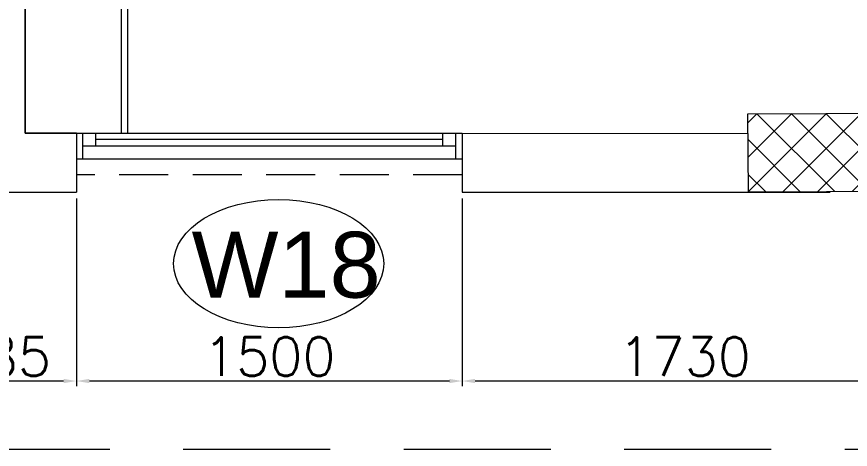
# Model space of a CAD drawing. Header units: millimetres. Extents: x -2143172 to 5255, y -610845 to 279739.
# Drawn here: x -1068790 to -1065548, y -595618 to -593936 of the extents above; entities that cross this region are included whole.
import ezdxf

# ---------------------------------------------------------------- set-up
doc = ezdxf.new("R2010")
doc.units = ezdxf.units.MM
doc.header["$LTSCALE"] = 30
doc.linetypes.add('HIDDEN', pattern=[9.525, 6.35, -3.175])
doc.linetypes.add('HIDDEN2', pattern=[0.1875, 0.125, -0.0625])
doc.layers.get('0').update_dxf_attribs({"lineweight": 5})
doc.layers.get('Defpoints').update_dxf_attribs({"lineweight": 5})
for name, color, linetype, lineweight in [('Al Window tag', 5, 'Continuous', 5), ('Aluminum', 7, 'Continuous', 5), ('C-HYDR-CTCH', 6, 'Continuous', 5), ('dims.', 152, 'Continuous', 5), ('Hatch', 252, 'Continuous', 5), ('LOADING', 163, 'Continuous', 5), ('Proj', 7, 'HIDDEN2', 5), ('Structure', 20, 'Continuous', 5), ('Walls', 32, 'Continuous', 5)]:
    doc.layers.add(name, color=color, linetype=linetype, lineweight=lineweight)
doc.styles.add('SIMPLEX', font='SIMPLEX.shx', dxfattribs={"height": 150})
doc.styles.add('TTLB-A0-JeddahDP$0$swis721', font='swiss.ttf')
doc.dimstyles.new('Buk', dxfattribs={"dimtxt": 150, "dimasz": 50, "dimexe": 20, "dimexo": 25, "dimgap": 20, "dimtad": 1, "dimdec": 0, "dimrnd": 5, "dimdsep": 46, "dimtxsty": 'SIMPLEX', "dimcen": 0, "dimdle": 20, "dimclrd": 256, "dimclre": 256, "dimclrt": 256, "dimadec": 0, "dimazin": 0, "dimtfac": 0.0075, "dimtdec": 0, "dimtmove": 1, "dimatfit": 2, "dimldrblk": 'ARCHTICK', "dimfxl": 1, "dimtolj": 1, "dimtzin": 0, "dimlwd": -1, "dimlwe": -1, "dimarcsym": 0})

# ---------------------------------------------------------------- blocks, each defined once
blk = doc.blocks.new('*D732')
at = {"layer": 'Defpoints', "color": 0, "transparency": 16777216}
for p in [(-1065327, -594538.1, 0.1), (-1067057, -594618.1, 0.1), (-1067057, -595352.5)]:
    blk.add_point(p, dxfattribs=at)
at = {"layer": 'dims.', "linetype": 'Continuous', "transparency": 16777216}
for p, q in [((-1065327, -594563.1), (-1065327, -595372.5)), ((-1067057, -594643.1), (-1067057, -595372.5))]:
    blk.add_line(p, q, dxfattribs=at)
at = {"layer": 'dims.', "transparency": 16777216}
blk.add_line((-1065377, -595352.5), (-1067007, -595352.5), dxfattribs=at)
for points in [[(-1067007, -595344.2), (-1067007, -595360.8), (-1067057, -595352.5)], [(-1065377, -595344.2), (-1065377, -595360.8), (-1065327, -595352.5)]]:
    blk.add_solid(points, dxfattribs=at)
at = {"layer": 'dims.', "transparency": 16777216, "insert": (-1066192, -595257.5), "char_height": 150, "attachment_point": 5, "style": 'SIMPLEX'}
blk.add_mtext('\\A1;1730', dxfattribs=at)
blk = doc.blocks.new('_ArchTick')
at = {"color": 0, "linetype": 'ByBlock', "const_width": 0.15}
blk.add_lwpolyline([(-0.5, -0.5), (0.5, 0.5)], dxfattribs=at)
blk = doc.blocks.new('*D733')
at = {"layer": 'Defpoints', "color": 0, "transparency": 16777216}
for p in [(-1068557, -594618.1, 0.1), (-1067057, -594618.1, 0.1), (-1068557, -595352.5)]:
    blk.add_point(p, dxfattribs=at)
at = {"layer": 'dims.', "linetype": 'Continuous', "transparency": 16777216}
for p, q in [((-1068557, -594643.1), (-1068557, -595372.5)), ((-1067057, -594643.1), (-1067057, -595372.5))]:
    blk.add_line(p, q, dxfattribs=at)
at = {"layer": 'dims.', "transparency": 16777216}
blk.add_line((-1067107, -595352.5), (-1068507, -595352.5), dxfattribs=at)
for points in [[(-1068507, -595344.2), (-1068507, -595360.8), (-1068557, -595352.5)], [(-1067107, -595344.2), (-1067107, -595360.8), (-1067057, -595352.5)]]:
    blk.add_solid(points, dxfattribs=at)
at = {"layer": 'dims.', "transparency": 16777216, "insert": (-1067807, -595257.5), "char_height": 150, "attachment_point": 5, "style": 'SIMPLEX'}
blk.add_mtext('\\A1;1500', dxfattribs=at)
blk = doc.blocks.new('*D734')
at = {"layer": 'Defpoints', "color": 0, "transparency": 16777216}
for p in [(-1069141.2, -594618.1, 0.1), (-1068557, -594618.1, 0.1), (-1069141.2, -595352.5)]:
    blk.add_point(p, dxfattribs=at)
at = {"layer": 'dims.', "linetype": 'Continuous', "transparency": 16777216}
for p, q in [((-1069141.2, -594643.1), (-1069141.2, -595372.5)), ((-1068557, -594643.1), (-1068557, -595372.5))]:
    blk.add_line(p, q, dxfattribs=at)
at = {"layer": 'dims.', "transparency": 16777216}
blk.add_line((-1068607, -595352.5), (-1069091.2, -595352.5), dxfattribs=at)
for points in [[(-1069091.2, -595344.2), (-1069091.2, -595360.8), (-1069141.2, -595352.5)], [(-1068607, -595344.2), (-1068607, -595360.8), (-1068557, -595352.5)]]:
    blk.add_solid(points, dxfattribs=at)
at = {"layer": 'dims.', "transparency": 16777216, "insert": (-1068849.1, -595257.5), "char_height": 150, "attachment_point": 5, "style": 'SIMPLEX'}
blk.add_mtext('\\A1;585', dxfattribs=at)
blk = doc.blocks.new('A$C47696aed')
at = {"layer": 'Hatch'}
h = blk.add_hatch(dxfattribs=at)
h.set_pattern_fill('ANSI37', color=256, scale=30)
h.paths.add_polyline_path([(50952.7, 21917.9), (50348.7, 21909.7), (50352.6, 21621.3), (50956.6, 21629.5)])
h.paths.add_polyline_path([(43791.9, 21910.1), (43208.4, 21904.7), (43188.5, 21613.3), (43772, 21618.7)])
h.paths.add_polyline_path([(29414.9, 21902.8), (28815.8, 21898.7), (28810.1, 21605.6), (29409.2, 21609.7)])
h.paths.add_polyline_path([(36600.2, 21904.9), (35999, 21897.4), (35990.7, 21611.8), (36591.9, 21619.3)])
h.paths.add_polyline_path([(22195.7, 21912), (21589.3, 21890.2), (21603.8, 21597.6), (22210.2, 21619.5)])
h.paths.add_polyline_path([(15459.1, 21901.7), (14237.2, 21925.6), (14230.7, 21629.5), (15452.7, 21605.5)])
h.paths.add_polyline_path([(15473.2, 14701.6), (14258.2, 14685.8), (14244.7, 14393.4), (15459.7, 14409.1)])
h.paths.add_polyline_path([(15447.1, 7508.4), (14244, 7492.4), (14238.3, 7199.4), (15441.4, 7215.3)])
h.paths.add_polyline_path([(15465.6, 309.7), (14269, 298.3), (14271.8, 3.8), (15468.5, 15.2)])
h.paths.add_polyline_path([(7830.6, 311.8), (7227.1, 308.1), (7237.7, 22.6), (7841.3, 26.3)])
h.paths.add_polyline_path([(7815.2, 7509.8), (7218.4, 7511.4), (7218.2, 7210.2), (7815.1, 7208.6)])
h.paths.add_polyline_path([(7825.1, 14699.4), (7205.8, 14700.6), (7195.2, 14397.6), (7814.5, 14396.4)])
h.paths.add_polyline_path([(7801.7, 21878.7), (7201.1, 21893.2), (7197.5, 21603.6), (7798.1, 21589.1)])
h.paths.add_polyline_path([(602.6, 21876.9), (0, 21899.6), (1.9, 21611.2), (604.5, 21588.5)])
h.paths.add_polyline_path([(610.4, 7498.6), (8.3, 7491.6), (11.7, 7200), (613.7, 7206.9)])
h.paths.add_polyline_path([(627.9, 303.9), (29.5, 302.9), (34.3, 2.3), (632.7, 3.3)])
h.paths.add_polyline_path([(22214.6, 317.2), (21608.9, 304.3), (21614.6, 3.1), (22220.3, 16)])
h.paths.add_polyline_path([(22208.1, 7509.7), (21613.7, 7492.1), (21615.8, 7195.5), (22210.2, 7213.1)])
h.paths.add_polyline_path([(22199.3, 14717.7), (21600.4, 14710), (21604.4, 14409.9), (22203.4, 14417.6)])
h.paths.add_polyline_path([(29399.7, 14702.4), (28797.7, 14707.1), (28802, 14415), (29403.9, 14410.3)])
h.paths.add_polyline_path([(29403.4, 7519.8), (28799.6, 7502.2), (28813, 7202.1), (29413.1, 7223.2)])
h.paths.add_polyline_path([(29419.5, 303.8), (28815.7, 310.4), (28813.3, 24.7), (29417.2, 18.1)])
h.paths.add_polyline_path([(36618, 314.2), (36020.7, 299.7), (36029.7, 0), (36627, 14.6)])
h.paths.add_polyline_path([(36610.7, 7502.6), (36009.5, 7504.5), (36010.6, 7207.3), (36611.9, 7205.4)])
h.paths.add_polyline_path([(36574.3, 14706.4), (35993.4, 14711.1), (36013.1, 14421.3), (36594, 14416.6)])
h.paths.add_polyline_path([(43777.6, 14705.7), (43180, 14719.4), (43182, 14427.5), (43779.6, 14413.8)])
h.paths.add_polyline_path([(43778.6, 7507.1), (43210.2, 7499.5), (43212, 7205.4), (43780.5, 7213)])
h.paths.add_polyline_path([(43815.7, 310), (43210.4, 307.3), (43211.8, 2.8), (43817, 5.4)])
h.paths.add_polyline_path([(50989.9, 309.5), (50401.9, 325.5), (50388.7, 18.3), (50976.7, 2.3)])
h.paths.add_polyline_path([(50974.1, 7508.9), (50370.9, 7510), (50368.9, 7213.4), (50972.2, 7212.3)])
at = {"layer": 'C-HYDR-CTCH', "color": 4, "flags": 128}
blk.add_lwpolyline([(43815.7, 310), (43817, 5.4), (43211.8, 2.8), (43210.4, 307.3), (43815.7, 310)], dxfattribs=at)
blk = doc.blocks.new('A$C69883648')
at = {"layer": 'Al Window tag'}
blk.add_ellipse((0, 0), major_axis=(408.6, 0), ratio=0.610025, dxfattribs=at)
at = {"layer": 'Al Window tag', "insert": (-338.2, 123.8, 0), "char_height": 256, "attachment_point": 1, "style": 'TTLB-A0-JeddahDP$0$swis721'}
blk.add_mtext_dynamic_manual_height_columns('W18', width=1569.457, gutter_width=9406.5, heights=[480.3], dxfattribs=at)
blk = doc.blocks.new('GF21027-P')
at = {"color": 0}
for p, q in [((0.4, 0.4), (-0.4, 0.4)), ((-0.4, 0.4), (-0.4, 0)), ((0.4, 0), (0.4, 0.4)), ((-0.4, 0.025), (0.4, 0.025)), ((-0.4, 0), (0.4, 0))]:
    blk.add_line(p, q, dxfattribs=at)

msp = doc.modelspace()

# ---------------------------------------------------------------- linework, layer by layer
at = {"layer": 'Aluminum'}
for p, q in [((-1068557, -594388.1, 0.2), (-1067057, -594388.1, 0.2)), ((-1068532, -594488.1, 0.2), (-1068532, -594388.1, 0.2)), ((-1068482, -594438.1, 0.2), (-1068482, -594388.1, 0.2)), ((-1067132, -594413.1, 0.2), (-1068482, -594413.1, 0.2)), ((-1067132, -594438.1, 0.2), (-1067132, -594388.1, 0.2)), ((-1067082, -594488.1, 0.2), (-1067082, -594388.1, 0.2)), ((-1068532, -594438.1, 0.2), (-1067082, -594438.1, 0.2)), ((-1068557, -594488.1, 0.2), (-1067057, -594488.1, 0.2))]:
    msp.add_line(p, q, dxfattribs=at)
at = {"layer": 'Proj', "linetype": 'HIDDEN'}
msp.add_line((-1067057, -594550.9, 0.2), (-1068557, -594550.9, 0.2), dxfattribs=at)
at = {"layer": 'Proj', "linetype": 'HIDDEN', "ltscale": 3, "elevation": 0.2}
msp.add_lwpolyline([(-1058727, -571718.1), (-1110147, -571718.1), (-1110147, -595618.1), (-1058727, -595618.1)], dxfattribs=at)
at = {"layer": 'Walls'}
for p, q in [((-1068757, -594388.1, 0.2), (-1068757, -591098.1, 0.2)), ((-1068557, -594388.1, 0.2), (-1068757, -594388.1, 0.2)), ((-1068557, -594388.1, 0.2), (-1068557, -594618.1, 0.2)), ((-1067057, -594388.1, 0.2), (-1065945.6, -594389.5, 0.2)), ((-1067057, -594388.1, 0.2), (-1067057, -594618.1, 0.2)), ((-1069141.2, -594618.1, 0.2), (-1068557, -594618.1, 0.2)), ((-1067057, -594618.1, 0.2), (-1065627, -594618.1, 0.2))]:
    msp.add_line(p, q, dxfattribs=at)

# ---------------------------------------------------------------- block references
at = {"layer": 'Al Window tag'}
msp.add_blockref('A$C69883648', (-1067771, -594896.1, 0.4), dxfattribs=at)
at = {"layer": 'LOADING', "color": 1, "xscale": 1000, "yscale": 1000, "zscale": 1000, "rotation": 90.00000002095842}
msp.add_blockref('GF21027-P', (-1068357, -593988.1, 0.2), dxfattribs=at)
at = {"layer": 'Structure', "color": 3}
msp.add_blockref('A$C47696aed', (-1109156.4, -594620.4, 0.2), dxfattribs=at)

# ---------------------------------------------------------------- dimensions: what is measured, and where the dimension line sits
at = {"layer": 'dims.'}
for base, p1, p2, picture, middle in [((-1067057, -595352.5, 0.1), (-1065327, -594538.1, 0.2), (-1067057, -594618.1, 0.2), '*D732', (-1066192, -595257.5, 0.1)), ((-1069141.2, -595352.5, 0.1), (-1068557, -594618.1, 0.2), (-1069141.2, -594618.1, 0.2), '*D734', (-1068849.1, -595257.5, 0.1)), ((-1068557, -595352.5, 0.1), (-1067057, -594618.1, 0.2), (-1068557, -594618.1, 0.2), '*D733', (-1067807, -595257.5, 0.1))]:
    dim = msp.add_linear_dim(base=base, p1=p1, p2=p2, dimstyle='Buk', dxfattribs=at)
    dim.commit()
    dim.dimension.update_dxf_attribs({"geometry": picture, "text_midpoint": middle})

doc.saveas('drawing.dxf')
